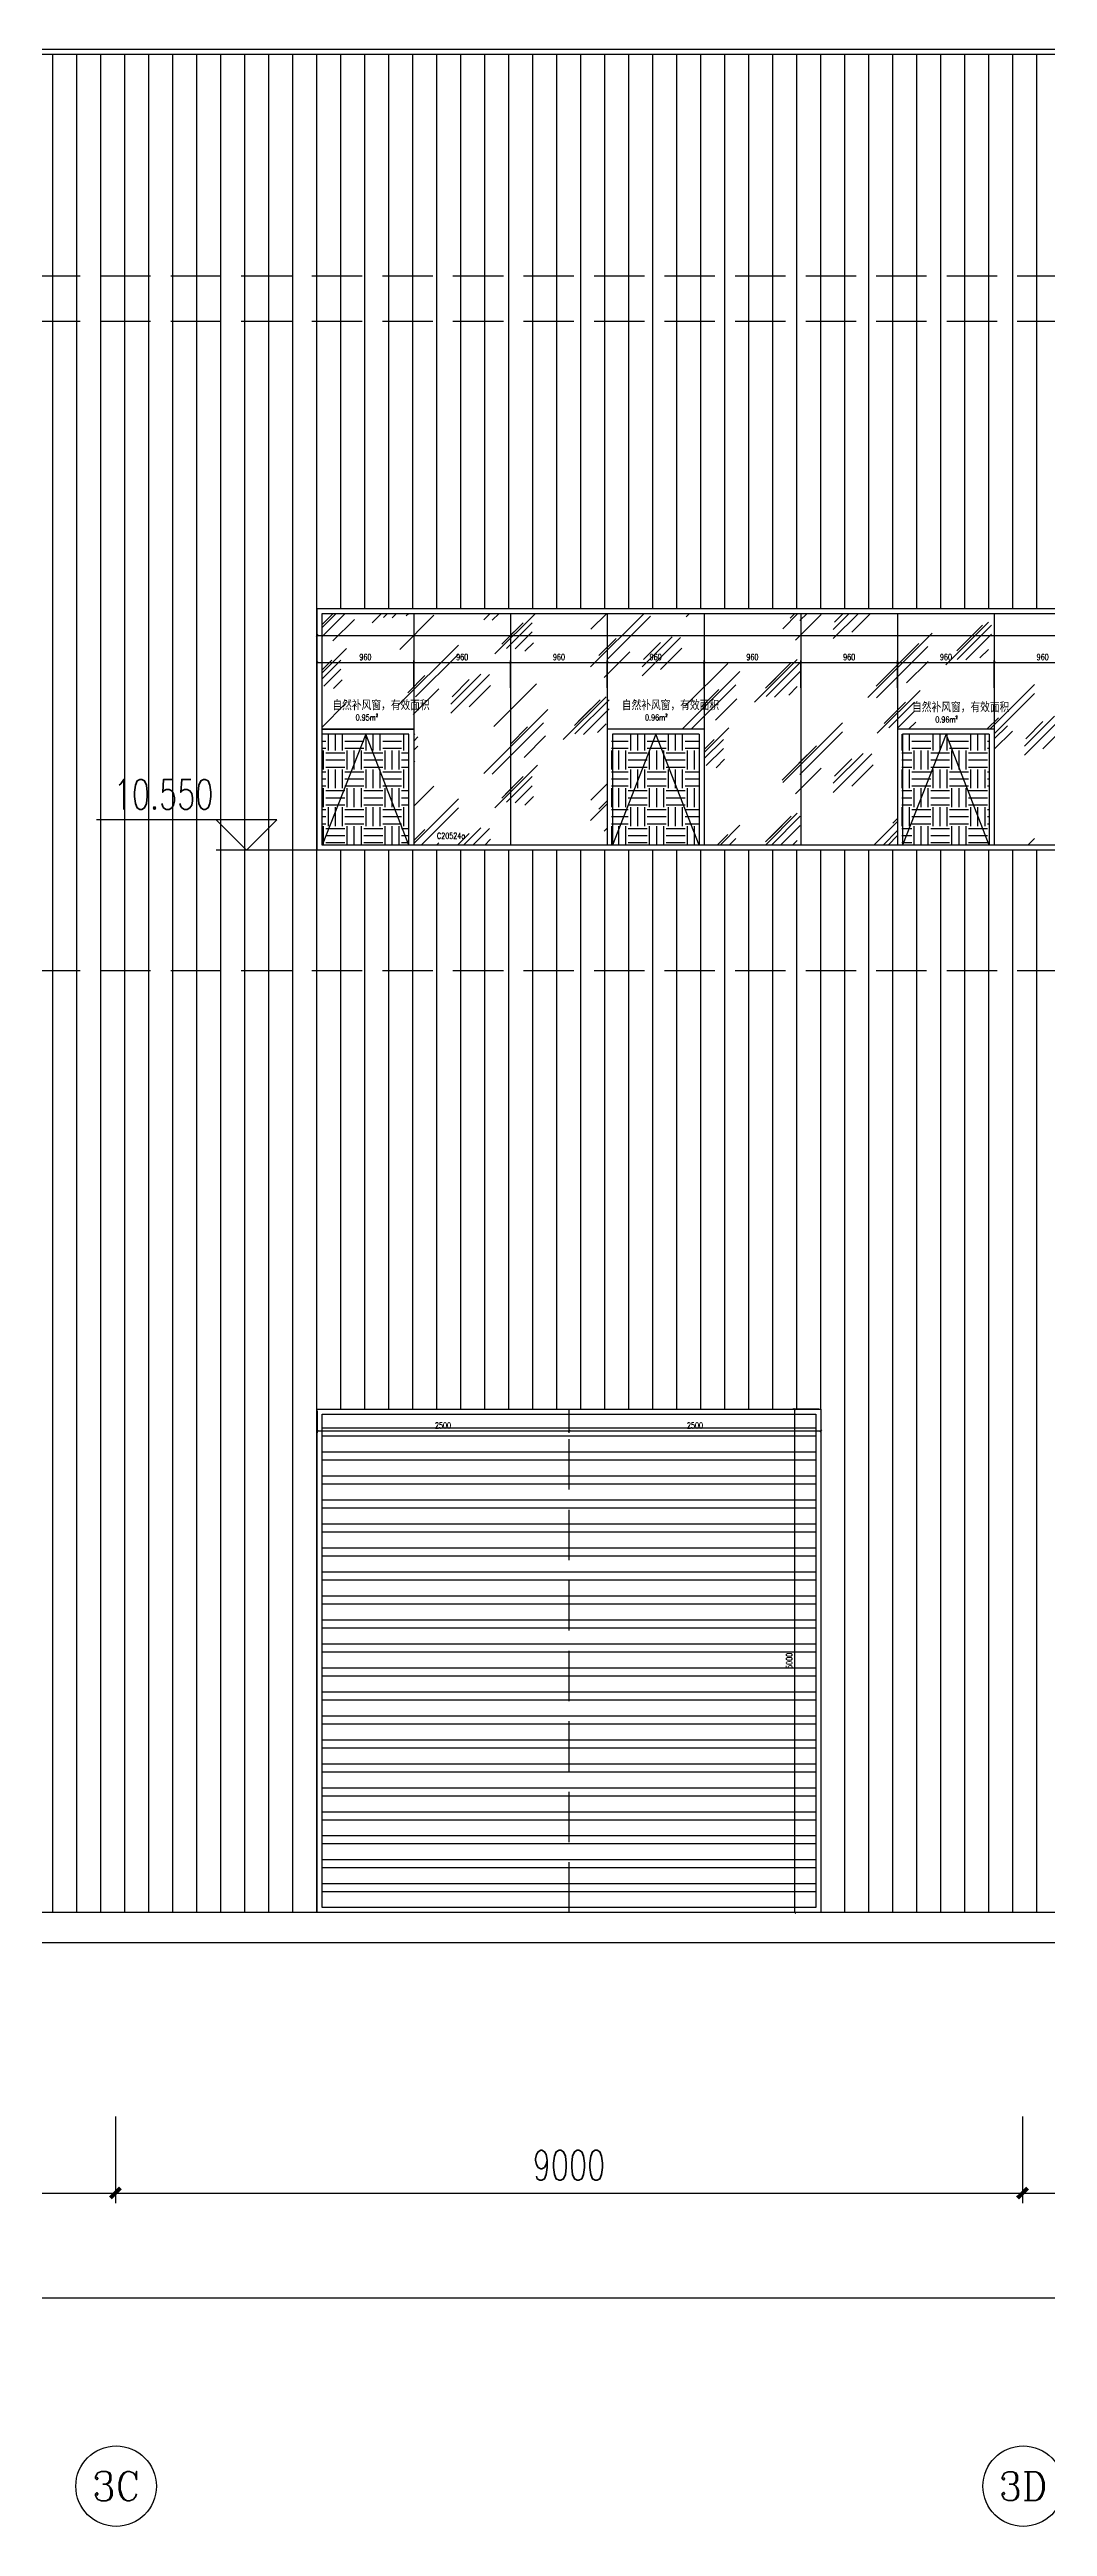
# Model space of a CAD drawing. Extents: x -2377130 to 293730, y -2 to 754590.
# Drawn here: x 865 to 10766, y 511142 to 535737 of the extents above; entities that cross this region are included whole.
import ezdxf
from ezdxf.enums import TextEntityAlignment as Align

# ---------------------------------------------------------------- set-up
doc = ezdxf.new("R2010")
doc.units = 0
doc.header["$LTSCALE"] = 1000
doc.header["$MEASUREMENT"] = 0
doc.linetypes.add('__DASH', pattern=[0.35, 0.25, -0.1])
doc.linetypes.add('DOTE', pattern=[2.42, 2, -0.2, 0.02, -0.2])
doc.layers.get('Defpoints').update_dxf_attribs({"color": 210})
for name, color, linetype in [('A-AXIS-D', 1, 'Continuous'), ('A-AXIS-DOTE', 14, 'DOTE'), ('A-HATCH-2', 251, 'Continuous'), ('A-LIN-V', 9, 'Continuous'), ('A-WINDOW', 140, 'Continuous'), ('A-门窗表显示尺寸', 160, 'Continuous'), ('AS-WALL', 40, 'Continuous'), ('DIM_ELEV', 3, 'Continuous'), ('PUB_TEXT', 7, 'Continuous'), ('SPACE_HATCH', 8, 'Continuous'), ('参考线', 8, 'Continuous')]:
    doc.layers.add(name, color=color, linetype=linetype)
doc.layers.add('A-WALL-HATCH', color=8, linetype='Continuous', lineweight=13)
doc.layers.add('A-加建区域', color=47, linetype='Continuous', plot=False)
doc.styles.add('_TCH_AXIS', font='COMPLEX', dxfattribs={"bigfont": 'GBCBIG'})
doc.styles.add('_TCH_DIM', font='SIMPLEX', dxfattribs={"bigfont": 'GBCBIG'})
doc.styles.add('_TCH_DIM_T3', font='SIMPLEX', dxfattribs={"width": 0.705882, "bigfont": 'GBCBIG'})
doc.styles.add('_TCH_SPACE', font='SIMPLEX', dxfattribs={"height": 5, "bigfont": 'GBCBIG'})
doc.styles.add('A-DIM_T3', font='SIMPLEX', dxfattribs={"width": 0.705882, "bigfont": 'GBCBIG'})
doc.styles.add('A-STANDARD', font='SIMPLEX', dxfattribs={"bigfont": 'GBCBIG'})
doc.dimstyles.new('_TCH_ARCH&&100', dxfattribs={"dimtxt": 297.5, "dimasz": 100, "dimexe": 100, "dimexo": 100, "dimgap": 126.25, "dimtad": 1, "dimdec": 0, "dimzin": 0, "dimdsep": 46, "dimtxsty": '_TCH_DIM_T3', "dimblk": 'ARCHTICK', "dimcen": 0.09, "dimclrt": 7, "dimazin": 2, "dimtfac": 1, "dimtdec": 0, "dimtix": 1, "dimtmove": 2, "dimatfit": 3, "dimfxl": 0, "dimtolj": 1, "dimtzin": 0, "dimarcsym": 0})
doc.dimstyles.new('A-DIM&&20', dxfattribs={"dimtxt": 59.5, "dimasz": 20, "dimexe": 20, "dimexo": 20, "dimgap": 25.25, "dimtad": 1, "dimdec": 0, "dimzin": 0, "dimdsep": 46, "dimtxsty": 'A-DIM_T3', "dimblk": 'ARCHTICK', "dimcen": 0.09, "dimclrt": 7, "dimazin": 2, "dimtfac": 1, "dimtdec": 0, "dimtix": 1, "dimtmove": 2, "dimatfit": 3, "dimfxl": 0, "dimtolj": 1, "dimtzin": 0, "dimarcsym": 0})
pattern_1 = [(0, (-85080, 10550), (187.5, 187.5), [187.5, -187.5]), (0, (-85080, 10620.31), (187.5, 187.5), [187.5, -187.5]), (0, (-85080, 10690.63), (187.5, 187.5), [187.5, -187.5]), (90, (-85056.56, 10714.06), (-187.5, 187.5), [187.5, -187.5]), (90, (-84986.25, 10714.06), (-187.5, 187.5), [187.5, -187.5]), (90, (-84915.94, 10714.06), (-187.5, 187.5), [187.5, -187.5])]

# ---------------------------------------------------------------- blocks, each defined once
blk = doc.blocks.new('_ArchTick')
at = {"color": 0, "linetype": 'ByBlock', "const_width": 0.4}
blk.add_lwpolyline([(-0.5, -0.5), (0.5, 0.5)], dxfattribs=at)
blk = doc.blocks.new('*D1877')
at = {"layer": 'A-AXIS-D', "color": 0, "lineweight": -2}
for p, q in [((-17281, 515211), (-17281, 513313)), ((168419, 515211), (168419, 513313)), ((-17281, 513413), (168419, 513413))]:
    blk.add_line(p, q, dxfattribs=at)
at = {"layer": 'Defpoints', "color": 0}
for p in [(-17281, 515311), (168419, 515311), (168419, 513413)]:
    blk.add_point(p, dxfattribs=at)
at = {"layer": 'A-AXIS-D', "color": 0, "lineweight": -2, "xscale": 100, "yscale": 100, "zscale": 100, "rotation": 180}
blk.add_blockref('_ArchTick', (-17281, 513413), dxfattribs=at)
at = {"layer": 'A-AXIS-D', "color": 0, "lineweight": -2, "xscale": 100, "yscale": 100, "zscale": 100}
blk.add_blockref('_ArchTick', (168419, 513413), dxfattribs=at)
at = {"layer": 'A-AXIS-D', "color": 7, "insert": (75569, 513688), "char_height": 297.5, "attachment_point": 5, "style": '_TCH_DIM_T3'}
blk.add_mtext('\\A1;185700', dxfattribs=at)
blk = doc.blocks.new('*D1859')
at = {"layer": 'A-AXIS-D', "color": 0, "lineweight": -2}
for p, q in [((10519, 515211), (10519, 514353)), ((19519, 515211), (19519, 514353)), ((10519, 514453), (19519, 514453))]:
    blk.add_line(p, q, dxfattribs=at)
at = {"layer": 'Defpoints', "color": 0}
for p in [(10519, 515311), (19519, 515311), (19519, 514453)]:
    blk.add_point(p, dxfattribs=at)
at = {"layer": 'A-AXIS-D', "color": 0, "lineweight": -2, "xscale": 100, "yscale": 100, "zscale": 100, "rotation": 180}
blk.add_blockref('_ArchTick', (10519, 514453), dxfattribs=at)
at = {"layer": 'A-AXIS-D', "color": 0, "lineweight": -2, "xscale": 100, "yscale": 100, "zscale": 100}
blk.add_blockref('_ArchTick', (19519, 514453), dxfattribs=at)
at = {"layer": 'A-AXIS-D', "color": 7, "insert": (15019, 514728), "char_height": 297.5, "attachment_point": 5, "style": '_TCH_DIM_T3'}
blk.add_mtext('\\A1;9000', dxfattribs=at)
blk = doc.blocks.new('*D1858')
at = {"layer": 'A-AXIS-D', "color": 0, "lineweight": -2}
for p, q in [((1519, 515211), (1519, 514353)), ((10519, 515211), (10519, 514353)), ((1519, 514453), (10519, 514453))]:
    blk.add_line(p, q, dxfattribs=at)
at = {"layer": 'Defpoints', "color": 0}
for p in [(1519, 515311), (10519, 515311), (10519, 514453)]:
    blk.add_point(p, dxfattribs=at)
at = {"layer": 'A-AXIS-D', "color": 0, "lineweight": -2, "xscale": 100, "yscale": 100, "zscale": 100, "rotation": 180}
blk.add_blockref('_ArchTick', (1519, 514453), dxfattribs=at)
at = {"layer": 'A-AXIS-D', "color": 0, "lineweight": -2, "xscale": 100, "yscale": 100, "zscale": 100}
blk.add_blockref('_ArchTick', (10519, 514453), dxfattribs=at)
at = {"layer": 'A-AXIS-D', "color": 7, "insert": (6019, 514728), "char_height": 297.5, "attachment_point": 5, "style": '_TCH_DIM_T3'}
blk.add_mtext('\\A1;9000', dxfattribs=at)
blk = doc.blocks.new('*D1857')
at = {"layer": 'A-AXIS-D', "color": 0, "lineweight": -2}
for p, q in [((-7481, 515211), (-7481, 514353)), ((1519, 515211), (1519, 514353)), ((-7481, 514453), (1519, 514453))]:
    blk.add_line(p, q, dxfattribs=at)
at = {"layer": 'Defpoints', "color": 0}
for p in [(-7481, 515311), (1519, 515311), (1519, 514453)]:
    blk.add_point(p, dxfattribs=at)
at = {"layer": 'A-AXIS-D', "color": 0, "lineweight": -2, "xscale": 100, "yscale": 100, "zscale": 100, "rotation": 180}
blk.add_blockref('_ArchTick', (-7481, 514453), dxfattribs=at)
at = {"layer": 'A-AXIS-D', "color": 0, "lineweight": -2, "xscale": 100, "yscale": 100, "zscale": 100}
blk.add_blockref('_ArchTick', (1519, 514453), dxfattribs=at)
at = {"layer": 'A-AXIS-D', "color": 7, "insert": (-2981, 514728), "char_height": 297.5, "attachment_point": 5, "style": '_TCH_DIM_T3'}
blk.add_mtext('\\A1;9000', dxfattribs=at)
blk = doc.blocks.new('*D1485')
at = {"layer": 'A-门窗表显示尺寸', "color": 0, "lineweight": -2}
for p, q in [((6019, 522217), (6019, 522000)), ((8519, 522217), (8519, 522000)), ((6019, 522020), (8519, 522020))]:
    blk.add_line(p, q, dxfattribs=at)
at = {"layer": 'Defpoints', "color": 0}
for p in [(6019, 522237), (8519, 522237), (8519, 522020)]:
    blk.add_point(p, dxfattribs=at)
at = {"layer": 'A-门窗表显示尺寸', "color": 0, "lineweight": -2, "xscale": 20, "yscale": 20, "zscale": 20, "rotation": 180}
blk.add_blockref('_ArchTick', (6019, 522020), dxfattribs=at)
at = {"layer": 'A-门窗表显示尺寸', "color": 0, "lineweight": -2, "xscale": 20, "yscale": 20, "zscale": 20}
blk.add_blockref('_ArchTick', (8519, 522020), dxfattribs=at)
at = {"layer": 'A-门窗表显示尺寸', "color": 7, "insert": (7269, 522075), "char_height": 59.5, "attachment_point": 5, "style": 'A-DIM_T3'}
blk.add_mtext('\\A1;2500', dxfattribs=at)
blk = doc.blocks.new('*D1486')
at = {"layer": 'A-门窗表显示尺寸', "color": 0, "lineweight": -2}
for p, q in [((3519, 522217), (3519, 522000)), ((6019, 522217), (6019, 522000)), ((3519, 522020), (6019, 522020))]:
    blk.add_line(p, q, dxfattribs=at)
at = {"layer": 'Defpoints', "color": 0}
for p in [(3519, 522237), (6019, 522237), (6019, 522020)]:
    blk.add_point(p, dxfattribs=at)
at = {"layer": 'A-门窗表显示尺寸', "color": 0, "lineweight": -2, "xscale": 20, "yscale": 20, "zscale": 20, "rotation": 180}
blk.add_blockref('_ArchTick', (3519, 522020), dxfattribs=at)
at = {"layer": 'A-门窗表显示尺寸', "color": 0, "lineweight": -2, "xscale": 20, "yscale": 20, "zscale": 20}
blk.add_blockref('_ArchTick', (6019, 522020), dxfattribs=at)
at = {"layer": 'A-门窗表显示尺寸', "color": 7, "insert": (4769, 522075), "char_height": 59.5, "attachment_point": 5, "style": 'A-DIM_T3'}
blk.add_mtext('\\A1;2500', dxfattribs=at)
blk = doc.blocks.new('*D1487')
at = {"layer": 'A-门窗表显示尺寸', "color": 0, "lineweight": -2}
for p, q in [((8499, 522237), (8239, 522237)), ((8259, 517237), (8259, 522237)), ((8499, 517237), (8239, 517237))]:
    blk.add_line(p, q, dxfattribs=at)
at = {"layer": 'Defpoints', "color": 0}
for p in [(8259, 522237), (8519, 522237), (8519, 517237)]:
    blk.add_point(p, dxfattribs=at)
at = {"layer": 'A-门窗表显示尺寸', "color": 0, "lineweight": -2, "xscale": 20, "yscale": 20, "zscale": 20}
for p, rotation in [((8259, 522237), 90), ((8259, 517237), 270)]:
    blk.add_blockref('_ArchTick', p, dxfattribs=dict(at, rotation=rotation))
at = {"layer": 'A-门窗表显示尺寸', "color": 7, "insert": (8204, 519737), "char_height": 59.5, "attachment_point": 5, "rotation": 90, "style": 'A-DIM_T3'}
blk.add_mtext('\\A1;5000', dxfattribs=at)
blk = doc.blocks.new('*D1652')
at = {"layer": 'A-门窗表显示尺寸', "color": 0, "lineweight": -2}
for p, q in [((3519, 529673), (3519, 529940)), ((3519, 529920), (24019, 529920)), ((24019, 529673), (24019, 529940))]:
    blk.add_line(p, q, dxfattribs=at)
at = {"layer": 'Defpoints', "color": 0}
for p in [(24019, 529920), (3519, 529653), (24019, 529653)]:
    blk.add_point(p, dxfattribs=at)
at = {"layer": 'A-门窗表显示尺寸', "color": 0, "lineweight": -2, "xscale": 20, "yscale": 20, "zscale": 20, "rotation": 180}
blk.add_blockref('_ArchTick', (3519, 529920), dxfattribs=at)
at = {"layer": 'A-门窗表显示尺寸', "color": 0, "lineweight": -2, "xscale": 20, "yscale": 20, "zscale": 20}
blk.add_blockref('_ArchTick', (24019, 529920), dxfattribs=at)
at = {"layer": 'A-门窗表显示尺寸', "color": 7, "insert": (13769, 529975), "char_height": 59.5, "attachment_point": 5, "style": 'A-DIM_T3'}
blk.add_mtext('\\A1;20500', dxfattribs=at)
blk = doc.blocks.new('*D1661')
at = {"layer": 'A-门窗表显示尺寸', "color": 0, "lineweight": -2}
for p, q in [((10239, 529400), (10239, 529670)), ((10239, 529650), (11199, 529650)), ((11199, 529400), (11199, 529670))]:
    blk.add_line(p, q, dxfattribs=at)
at = {"layer": 'Defpoints', "color": 0}
for p in [(11199, 529650), (10239, 529380), (11199, 529380)]:
    blk.add_point(p, dxfattribs=at)
at = {"layer": 'A-门窗表显示尺寸', "color": 0, "lineweight": -2, "xscale": 20, "yscale": 20, "zscale": 20, "rotation": 180}
blk.add_blockref('_ArchTick', (10239, 529650), dxfattribs=at)
at = {"layer": 'A-门窗表显示尺寸', "color": 0, "lineweight": -2, "xscale": 20, "yscale": 20, "zscale": 20}
blk.add_blockref('_ArchTick', (11199, 529650), dxfattribs=at)
at = {"layer": 'A-门窗表显示尺寸', "color": 7, "insert": (10719, 529705), "char_height": 59.5, "attachment_point": 5, "style": 'A-DIM_T3'}
blk.add_mtext('\\A1;960', dxfattribs=at)
blk = doc.blocks.new('*D1662')
at = {"layer": 'A-门窗表显示尺寸', "color": 0, "lineweight": -2}
for p, q in [((9279, 529400), (9279, 529670)), ((9279, 529650), (10239, 529650)), ((10239, 529400), (10239, 529670))]:
    blk.add_line(p, q, dxfattribs=at)
at = {"layer": 'Defpoints', "color": 0}
for p in [(10239, 529650), (9279, 529380), (10239, 529380)]:
    blk.add_point(p, dxfattribs=at)
at = {"layer": 'A-门窗表显示尺寸', "color": 0, "lineweight": -2, "xscale": 20, "yscale": 20, "zscale": 20, "rotation": 180}
blk.add_blockref('_ArchTick', (9279, 529650), dxfattribs=at)
at = {"layer": 'A-门窗表显示尺寸', "color": 0, "lineweight": -2, "xscale": 20, "yscale": 20, "zscale": 20}
blk.add_blockref('_ArchTick', (10239, 529650), dxfattribs=at)
at = {"layer": 'A-门窗表显示尺寸', "color": 7, "insert": (9759, 529705), "char_height": 59.5, "attachment_point": 5, "style": 'A-DIM_T3'}
blk.add_mtext('\\A1;960', dxfattribs=at)
blk = doc.blocks.new('*D1663')
at = {"layer": 'A-门窗表显示尺寸', "color": 0, "lineweight": -2}
for p, q in [((8319, 529400), (8319, 529670)), ((8319, 529650), (9279, 529650)), ((9279, 529400), (9279, 529670))]:
    blk.add_line(p, q, dxfattribs=at)
at = {"layer": 'Defpoints', "color": 0}
for p in [(9279, 529650), (8319, 529380), (9279, 529380)]:
    blk.add_point(p, dxfattribs=at)
at = {"layer": 'A-门窗表显示尺寸', "color": 0, "lineweight": -2, "xscale": 20, "yscale": 20, "zscale": 20, "rotation": 180}
blk.add_blockref('_ArchTick', (8319, 529650), dxfattribs=at)
at = {"layer": 'A-门窗表显示尺寸', "color": 0, "lineweight": -2, "xscale": 20, "yscale": 20, "zscale": 20}
blk.add_blockref('_ArchTick', (9279, 529650), dxfattribs=at)
at = {"layer": 'A-门窗表显示尺寸', "color": 7, "insert": (8799, 529705), "char_height": 59.5, "attachment_point": 5, "style": 'A-DIM_T3'}
blk.add_mtext('\\A1;960', dxfattribs=at)
blk = doc.blocks.new('*D1664')
at = {"layer": 'A-门窗表显示尺寸', "color": 0, "lineweight": -2}
for p, q in [((7359, 529400), (7359, 529670)), ((7359, 529650), (8319, 529650)), ((8319, 529400), (8319, 529670))]:
    blk.add_line(p, q, dxfattribs=at)
at = {"layer": 'Defpoints', "color": 0}
for p in [(8319, 529650), (7359, 529380), (8319, 529380)]:
    blk.add_point(p, dxfattribs=at)
at = {"layer": 'A-门窗表显示尺寸', "color": 0, "lineweight": -2, "xscale": 20, "yscale": 20, "zscale": 20, "rotation": 180}
blk.add_blockref('_ArchTick', (7359, 529650), dxfattribs=at)
at = {"layer": 'A-门窗表显示尺寸', "color": 0, "lineweight": -2, "xscale": 20, "yscale": 20, "zscale": 20}
blk.add_blockref('_ArchTick', (8319, 529650), dxfattribs=at)
at = {"layer": 'A-门窗表显示尺寸', "color": 7, "insert": (7839, 529705), "char_height": 59.5, "attachment_point": 5, "style": 'A-DIM_T3'}
blk.add_mtext('\\A1;960', dxfattribs=at)
blk = doc.blocks.new('*D1665')
at = {"layer": 'A-门窗表显示尺寸', "color": 0, "lineweight": -2}
for p, q in [((6399, 529400), (6399, 529670)), ((6399, 529650), (7359, 529650)), ((7359, 529400), (7359, 529670))]:
    blk.add_line(p, q, dxfattribs=at)
at = {"layer": 'Defpoints', "color": 0}
for p in [(7359, 529650), (6399, 529380), (7359, 529380)]:
    blk.add_point(p, dxfattribs=at)
at = {"layer": 'A-门窗表显示尺寸', "color": 0, "lineweight": -2, "xscale": 20, "yscale": 20, "zscale": 20, "rotation": 180}
blk.add_blockref('_ArchTick', (6399, 529650), dxfattribs=at)
at = {"layer": 'A-门窗表显示尺寸', "color": 0, "lineweight": -2, "xscale": 20, "yscale": 20, "zscale": 20}
blk.add_blockref('_ArchTick', (7359, 529650), dxfattribs=at)
at = {"layer": 'A-门窗表显示尺寸', "color": 7, "insert": (6879, 529705), "char_height": 59.5, "attachment_point": 5, "style": 'A-DIM_T3'}
blk.add_mtext('\\A1;960', dxfattribs=at)
blk = doc.blocks.new('*D1666')
at = {"layer": 'A-门窗表显示尺寸', "color": 0, "lineweight": -2}
for p, q in [((5439, 529400), (5439, 529670)), ((5439, 529650), (6399, 529650)), ((6399, 529400), (6399, 529670))]:
    blk.add_line(p, q, dxfattribs=at)
at = {"layer": 'Defpoints', "color": 0}
for p in [(6399, 529650), (5439, 529380), (6399, 529380)]:
    blk.add_point(p, dxfattribs=at)
at = {"layer": 'A-门窗表显示尺寸', "color": 0, "lineweight": -2, "xscale": 20, "yscale": 20, "zscale": 20, "rotation": 180}
blk.add_blockref('_ArchTick', (5439, 529650), dxfattribs=at)
at = {"layer": 'A-门窗表显示尺寸', "color": 0, "lineweight": -2, "xscale": 20, "yscale": 20, "zscale": 20}
blk.add_blockref('_ArchTick', (6399, 529650), dxfattribs=at)
at = {"layer": 'A-门窗表显示尺寸', "color": 7, "insert": (5919, 529705), "char_height": 59.5, "attachment_point": 5, "style": 'A-DIM_T3'}
blk.add_mtext('\\A1;960', dxfattribs=at)
blk = doc.blocks.new('*D1667')
at = {"layer": 'A-门窗表显示尺寸', "color": 0, "lineweight": -2}
for p, q in [((4479, 529400), (4479, 529670)), ((4479, 529650), (5439, 529650)), ((5439, 529400), (5439, 529670))]:
    blk.add_line(p, q, dxfattribs=at)
at = {"layer": 'Defpoints', "color": 0}
for p in [(5439, 529650), (4479, 529380), (5439, 529380)]:
    blk.add_point(p, dxfattribs=at)
at = {"layer": 'A-门窗表显示尺寸', "color": 0, "lineweight": -2, "xscale": 20, "yscale": 20, "zscale": 20, "rotation": 180}
blk.add_blockref('_ArchTick', (4479, 529650), dxfattribs=at)
at = {"layer": 'A-门窗表显示尺寸', "color": 0, "lineweight": -2, "xscale": 20, "yscale": 20, "zscale": 20}
blk.add_blockref('_ArchTick', (5439, 529650), dxfattribs=at)
at = {"layer": 'A-门窗表显示尺寸', "color": 7, "insert": (4959, 529705), "char_height": 59.5, "attachment_point": 5, "style": 'A-DIM_T3'}
blk.add_mtext('\\A1;960', dxfattribs=at)
blk = doc.blocks.new('*D1656')
at = {"layer": 'A-门窗表显示尺寸', "color": 0, "lineweight": -2}
for p, q in [((3519, 529400), (3519, 529670)), ((3519, 529650), (4479, 529650)), ((4479, 529400), (4479, 529670))]:
    blk.add_line(p, q, dxfattribs=at)
at = {"layer": 'Defpoints', "color": 0}
for p in [(4479, 529650), (3519, 529380), (4479, 529380)]:
    blk.add_point(p, dxfattribs=at)
at = {"layer": 'A-门窗表显示尺寸', "color": 0, "lineweight": -2, "xscale": 20, "yscale": 20, "zscale": 20, "rotation": 180}
blk.add_blockref('_ArchTick', (3519, 529650), dxfattribs=at)
at = {"layer": 'A-门窗表显示尺寸', "color": 0, "lineweight": -2, "xscale": 20, "yscale": 20, "zscale": 20}
blk.add_blockref('_ArchTick', (4479, 529650), dxfattribs=at)
at = {"layer": 'A-门窗表显示尺寸', "color": 7, "insert": (3999, 529705), "char_height": 59.5, "attachment_point": 5, "style": 'A-DIM_T3'}
blk.add_mtext('\\A1;960', dxfattribs=at)

msp = doc.modelspace()

# ---------------------------------------------------------------- hatches: boundary and pattern name
at = {"layer": 'A-HATCH-2'}
h = msp.add_hatch(dxfattribs=at)
h.set_pattern_fill('ANSI32', color=8, scale=50, angle=45)
h.set_pattern_definition([(180, (1646999.5, 0), (-1e-14, -238.125), []), (180, (1646920.12, 79.38), (-1e-14, -238.125), [])])
h.paths.add_polyline_path([(3569.3, 522187.5), (8469.3, 522187.5), (8469.3, 517287.5), (3569.3, 517287.5)])

# ---------------------------------------------------------------- linework, layer by layer
at = {"layer": 'A-AXIS-D', "color": 8}
for centre in [(1525.6, 511541.7), (10525.6, 511541.7)]:
    msp.add_circle(centre, 400, dxfattribs=at)
at = {"layer": 'A-AXIS-DOTE', "color": 8, "linetype": '__DASH', "ltscale": 2}
for p, q in [((176167.5, 535737.5), (-23524.5, 535737.5)), ((176167.5, 533487.5), (-23524.5, 533487.5)), ((176167.5, 533037.5), (-23524.5, 533037.5)), ((6019.3, 517237.5), (6019.3, 522237.5)), ((176167.5, 517237.5), (-23524.5, 517237.5))]:
    msp.add_line(p, q, dxfattribs=at)
at = {"layer": 'A-HATCH-2', "color": 8, "linetype": 'Continuous'}
for p, q in [((898, 517237.5), (898, 535687.5)), ((1136.2, 517237.5), (1136.2, 535687.5)), ((1374.3, 517237.5), (1374.3, 535687.5)), ((1612.4, 517237.5), (1612.4, 535687.5)), ((1850.5, 517237.5), (1850.5, 535687.5)), ((2088.7, 517237.5), (2088.7, 535687.5)), ((2326.8, 517237.5), (2326.8, 535687.5)), ((2564.9, 517237.5), (2564.9, 535687.5)), ((2803, 517237.5), (2803, 535687.5)), ((3041.2, 517237.5), (3041.2, 535687.5)), ((3279.3, 517237.5), (3279.3, 535687.5)), ((3517.4, 517237.5), (3517.4, 535687.5)), ((3755.5, 522237.5), (3755.5, 535687.5)), ((3993.7, 522237.5), (3993.7, 535687.5)), ((4231.8, 522237.5), (4231.8, 535687.5)), ((4469.9, 522237.5), (4469.9, 535687.5)), ((4708, 522237.5), (4708, 535687.5)), ((4946.2, 522237.5), (4946.2, 535687.5)), ((5184.3, 522237.5), (5184.3, 535687.5)), ((5422.4, 522237.5), (5422.4, 535687.5)), ((5660.5, 522237.5), (5660.5, 535687.5)), ((5898.7, 522237.5), (5898.7, 535687.5)), ((6136.8, 522237.5), (6136.8, 535687.5)), ((6374.9, 522237.5), (6374.9, 535687.5)), ((6613, 522237.5), (6613, 535687.5)), ((6851.2, 522237.5), (6851.2, 535687.5)), ((7089.3, 522237.5), (7089.3, 535687.5)), ((7327.4, 522237.5), (7327.4, 535687.5)), ((7565.5, 522237.5), (7565.5, 535687.5)), ((7803.7, 522237.5), (7803.7, 535687.5)), ((8041.8, 522237.5), (8041.8, 535687.5)), ((8279.9, 522237.5), (8279.9, 535687.5)), ((8518, 522237.5), (8518, 535687.5)), ((8756.2, 517237.5), (8756.2, 535687.5)), ((8994.3, 517237.5), (8994.3, 535687.5)), ((9232.4, 517237.5), (9232.4, 535687.5)), ((9470.5, 517237.5), (9470.5, 535687.5)), ((9708.7, 517237.5), (9708.7, 535687.5)), ((9946.8, 517237.5), (9946.8, 535687.5)), ((10184.9, 517237.5), (10184.9, 535687.5)), ((10423, 517237.5), (10423, 535687.5)), ((10661.2, 517237.5), (10661.2, 535687.5))]:
    msp.add_line(p, q, dxfattribs=at)
at = {"layer": 'A-LIN-V', "color": 8}
for p, q in [((168419.3, 535737.5), (-17180.7, 535737.5)), ((168419.3, 535687.5), (-17180.7, 535687.5)), ((168419.3, 517237.5), (-17280.7, 517237.5))]:
    msp.add_line(p, q, dxfattribs=at)
msp.add_lwpolyline([(3519.3, 522237.5), (8519.3, 522237.5), (8519.3, 517237.5), (3519.3, 517237.5)], close=True, dxfattribs=at)
at = {"layer": 'A-加建区域', "color": 8, "linetype": '__DASH', "ltscale": 2}
msp.add_line((176167.5, 526587.5), (-23524.5, 526587.5), dxfattribs=at)
at = {"layer": 'A-门窗表显示尺寸', "color": 8}
msp.add_lwpolyline([(3569.3, 522187.5), (8469.3, 522187.5), (8469.3, 517287.5), (3569.3, 517287.5)], close=True, dxfattribs=at)
at = {"layer": 'AS-WALL', "color": 8}
msp.add_line((176167.5, 516937.5), (-23524.5, 516937.5), dxfattribs=at)
at = {"layer": 'DIM_ELEV', "color": 8}
for p, q in [((3119.3, 528087.5), (1331.3, 528087.5)), ((2819.3, 527787.5), (2519.3, 528087.5)), ((2819.3, 527787.5), (3119.3, 528087.5))]:
    msp.add_line(p, q, dxfattribs=at)

# ---------------------------------------------------------------- texts
at = {"layer": 'PUB_TEXT', "color": 8, "style": '_TCH_DIM', "width": 0.705882}
msp.add_text('10.550', height=297.5, dxfattribs=at).set_placement((1501.3, 528192.5))
at = {"layer": 'PUB_TEXT', "color": 8, "style": '_TCH_AXIS'}
for s, height, p, p2 in [('3C', 294.28, (1287.4, 511394.6), (1763.8, 511394.6)), ('3D', 282.17, (10283.7, 511400.7), (10767.5, 511400.7))]:
    msp.add_text(s, height=height, dxfattribs=at).set_placement(p, p2, align=Align.FIT)

# ---------------------------------------------------------------- dimensions: what is measured, and where the dimension line sits
at = {"layer": 'A-AXIS-D', "color": 8}
for base, p1, p2, picture, middle in [((168419.3, 513413.4), (-17280.7, 515311.4), (168419.3, 515311.4), '*D1877', (75569.3, 513688.4)), ((1519.3, 514453.4), (-7480.7, 515311.4), (1519.3, 515311.4), '*D1857', (-2980.7, 514728.4)), ((10519.3, 514453.4), (1519.3, 515311.4), (10519.3, 515311.4), '*D1858', (6019.3, 514728.4)), ((19519.3, 514453.4), (10519.3, 515311.4), (19519.3, 515311.4), '*D1859', (15019.3, 514728.4))]:
    dim = msp.add_linear_dim(base=base, p1=p1, p2=p2, angle=0, dimstyle='_TCH_ARCH&&100', override={"dimgap": 0}, dxfattribs=at)
    dim.commit()
    dim.dimension.update_dxf_attribs({"geometry": picture, "text_midpoint": middle, "dimtype": 161})
at = {"layer": 'A-门窗表显示尺寸', "color": 8}
for p1, p2, distance, picture, middle in [((3519.3, 522237.5), (6019.3, 522237.5), -217.5, '*D1486', (4769.3, 522075)), ((6019.3, 522237.5), (8519.3, 522237.5), -217.5, '*D1485', (7269.3, 522075)), ((8519.3, 517237.5), (8519.3, 522237.5), 260.4, '*D1487', (8203.9, 519737.5))]:
    dim = msp.add_aligned_dim(p1=p1, p2=p2, distance=distance, dimstyle='A-DIM&&20', dxfattribs=at)
    dim.commit()
    dim.dimension.update_dxf_attribs({"geometry": picture, "text_midpoint": middle})

# ---------------------------------------------------------------- next in the draw order: wipeouts: each hides what was drawn before it
at = {"color": 8}
msp.add_wipeout([(3519.3, 527787.5), (24019.3, 527787.5), (24019.3, 530187.5), (3519.3, 530187.5)], dxfattribs=at).dxf.layer = '参考线'

# ---------------------------------------------------------------- next in the draw order: hatches: boundary and pattern name
at = {"layer": 'A-WALL-HATCH'}
h = msp.add_hatch(dxfattribs=at)
h.set_pattern_fill('玻璃2', color=8, scale=100, angle=180)
h.set_pattern_definition([(225, (213198.7, -60), (-2e-13, -1527.3506), [600, -360, 600, -360, 240, -523.2816]), (225, (213228.7, -90), (-2e-13, -1527.3506), [480, -600, 360, -360, 420, -463.2816]), (225, (213228.7, -180), (-2e-13, -1527.3506), [360, -720, 240, -360, 540, -463.2816]), (225, (213138.7, -90), (-2e-13, -1527.3506), [360, -720, 300, -1303.2815]), (225, (213048.7, -180), (-2e-13, -1527.3506), [180, -900, 120, -1483.2815]), (225, (213198.7, -330), (-2e-13, -1527.3506), [120, -900, 120, -480, 300, -763.2816]), (225, (212658.7, -240), (-2e-13, -1527.3506), [600, -900, 720, -475.2816]), (225, (212658.7, -150), (-2e-13, -1527.3506), [840, -600, 900, -355.2816]), (225, (212508.7, -270), (2e-13, 1697.0563), [600, -840, 480, -763.2816]), (225, (212598.7, -450), (-2e-13, -1527.3506), [300, -1200, 360, -823.2816]), (225, (212418.7, -360), (-2e-13, -1527.3506), [240, -1200, 240, -1003.2815])])
h.paths.add_polyline_path([(23059.3, 528987.5), (23969.3, 528987.5), (23969.3, 530137.5), (3569.3, 530137.5), (3569.3, 528987.5), (4479.3, 528987.5), (4479.3, 527837.5), (6399.3, 527837.5), (6399.3, 528987.5), (7359.3, 528987.5), (7359.3, 527837.5), (9279.3, 527837.5), (9279.3, 528987.5), (10239.3, 528987.5), (10239.3, 527837.5), (13119.3, 527837.5), (13119.3, 528987.5), (14419.3, 528987.5), (14419.3, 527837.5), (17299.3, 527837.5), (17299.3, 528987.5), (18259.3, 528987.5), (18259.3, 527837.5), (20179.3, 527837.5), (20179.3, 528987.5), (21139.3, 528987.5), (21139.3, 527837.5), (23059.3, 527837.5)])
at = {"layer": 'SPACE_HATCH'}
h = msp.add_hatch(dxfattribs=at)
h.set_pattern_fill('土壤', color=8, scale=50, style=0)
h.set_pattern_definition(pattern_1)
h.paths.add_polyline_path([(3569.3, 528937.5), (4429.3, 528937.5), (4429.3, 527837.5), (3569.3, 527837.5)])
h = msp.add_hatch(dxfattribs=at)
h.set_pattern_fill('土壤', color=8, scale=50, style=0)
h.set_pattern_definition(pattern_1)
h.paths.add_polyline_path([(6441.2, 528937.5), (7309.3, 528937.5), (7309.3, 527837.5), (6441.2, 527837.5)])
h = msp.add_hatch(dxfattribs=at)
h.set_pattern_fill('土壤', color=8, scale=50, style=0)
h.set_pattern_definition(pattern_1)
h.paths.add_polyline_path([(9321.2, 528937.5), (10189.3, 528937.5), (10189.3, 527837.5), (9321.2, 527837.5)])

# ---------------------------------------------------------------- next in the draw order: linework, layer by layer
at = {"layer": 'A-WINDOW', "color": 8}
for p, q in [((3519.3, 527837.5), (3519.3, 530137.5)), ((4479.3, 530137.5), (4479.3, 527837.5)), ((5439.3, 530137.5), (5439.3, 527837.5)), ((6399.3, 530137.5), (6399.3, 527837.5)), ((7359.3, 530137.5), (7359.3, 527837.5)), ((8319.3, 530137.5), (8319.3, 527837.5)), ((9279.3, 530137.5), (9279.3, 527837.5)), ((10239.3, 530137.5), (10239.3, 527837.5)), ((4479.3, 528987.5), (3569.3, 528987.5)), ((3569.3, 528987.5), (4479.3, 528987.5)), ((4429.3, 528937.5), (3569.3, 528937.5)), ((4429.3, 527837.5), (4429.3, 528937.5)), ((7359.3, 528987.5), (6399.3, 528987.5)), ((7309.3, 528937.5), (6449.3, 528937.5)), ((6449.3, 528937.5), (6449.3, 527837.5)), ((7309.3, 528937.5), (7309.3, 527837.5)), ((10239.3, 528987.5), (9279.3, 528987.5)), ((10189.3, 528937.5), (9329.3, 528937.5)), ((9329.3, 528937.5), (9329.3, 527837.5)), ((10189.3, 528937.5), (10189.3, 527837.5))]:
    msp.add_line(p, q, dxfattribs=at)
for points in [[(24019.3, 527787.5), (3519.3, 527787.5), (3519.3, 530187.5), (24019.3, 530187.5)], [(23969.3, 527837.5), (3569.3, 527837.5), (3569.3, 530137.5), (23969.3, 530137.5)]]:
    msp.add_lwpolyline(points, close=True, dxfattribs=at)
for points in [[(4429.3, 527837.5), (4001.8, 528937.5), (3569.3, 527837.5)], [(7309.3, 527837.5), (6881.8, 528937.5), (6449.3, 527837.5)], [(10189.3, 527837.5), (9761.8, 528937.5), (9329.3, 527837.5)]]:
    msp.add_lwpolyline(points, dxfattribs=at)
at = {"layer": 'DIM_ELEV', "color": 8}
msp.add_line((3519.3, 527787.5), (2519.3, 527787.5), dxfattribs=at)

# ---------------------------------------------------------------- next in the draw order: texts
at = {"layer": 'A-加建区域', "color": 8, "style": '_TCH_SPACE'}
for p in [(3671.7, 529177.5), (6543.5, 529177.5), (9423.5, 529157.5)]:
    msp.add_text('自然补风窗，有效面积', height=96.45, dxfattribs=at).set_placement(p)
at = {"layer": 'A-加建区域', "color": 8, "style": '_TCH_SPACE', "width": 0.705882}
for s, height, p in [('0.95m', 59.5, (3901.9, 529075.1)), ('2', 29.8, (4101.9, 529110.1)), ('0.96m', 59.5, (6773.8, 529075.1)), ('2', 29.8, (6973.8, 529110.1)), ('0.96m', 59.5, (9653.8, 529055.1)), ('2', 29.8, (9853.8, 529090.1))]:
    msp.add_text(s, height=height, dxfattribs=at).set_placement(p)
at = {"layer": 'A-门窗表显示尺寸', "color": 8, "style": 'A-STANDARD', "width": 0.705882}
msp.add_text('C20524a', height=59.5, dxfattribs=at).set_placement((4708.9, 527900))

# ---------------------------------------------------------------- next in the draw order: dimensions: what is measured, and where the dimension line sits
at = {"layer": 'A-门窗表显示尺寸', "color": 8}
for p1, p2, distance, picture, middle in [((3519.3, 529652.5), (24019.3, 529652.5), 267.5, '*D1652', (13769.3, 529975)), ((3519.3, 529380), (4479.3, 529380), 270, '*D1656', (3999.3, 529705)), ((4479.3, 529380), (5439.3, 529380), 270, '*D1667', (4959.3, 529705)), ((5439.3, 529380), (6399.3, 529380), 270, '*D1666', (5919.3, 529705)), ((6399.3, 529380), (7359.3, 529380), 270, '*D1665', (6879.3, 529705)), ((7359.3, 529380), (8319.3, 529380), 270, '*D1664', (7839.3, 529705)), ((8319.3, 529380), (9279.3, 529380), 270, '*D1663', (8799.3, 529705)), ((9279.3, 529380), (10239.3, 529380), 270, '*D1662', (9759.3, 529705)), ((10239.3, 529380), (11199.3, 529380), 270, '*D1661', (10719.3, 529705))]:
    dim = msp.add_aligned_dim(p1=p1, p2=p2, distance=distance, dimstyle='A-DIM&&20', dxfattribs=at)
    dim.commit()
    dim.dimension.update_dxf_attribs({"geometry": picture, "text_midpoint": middle})

doc.saveas('drawing.dxf')
